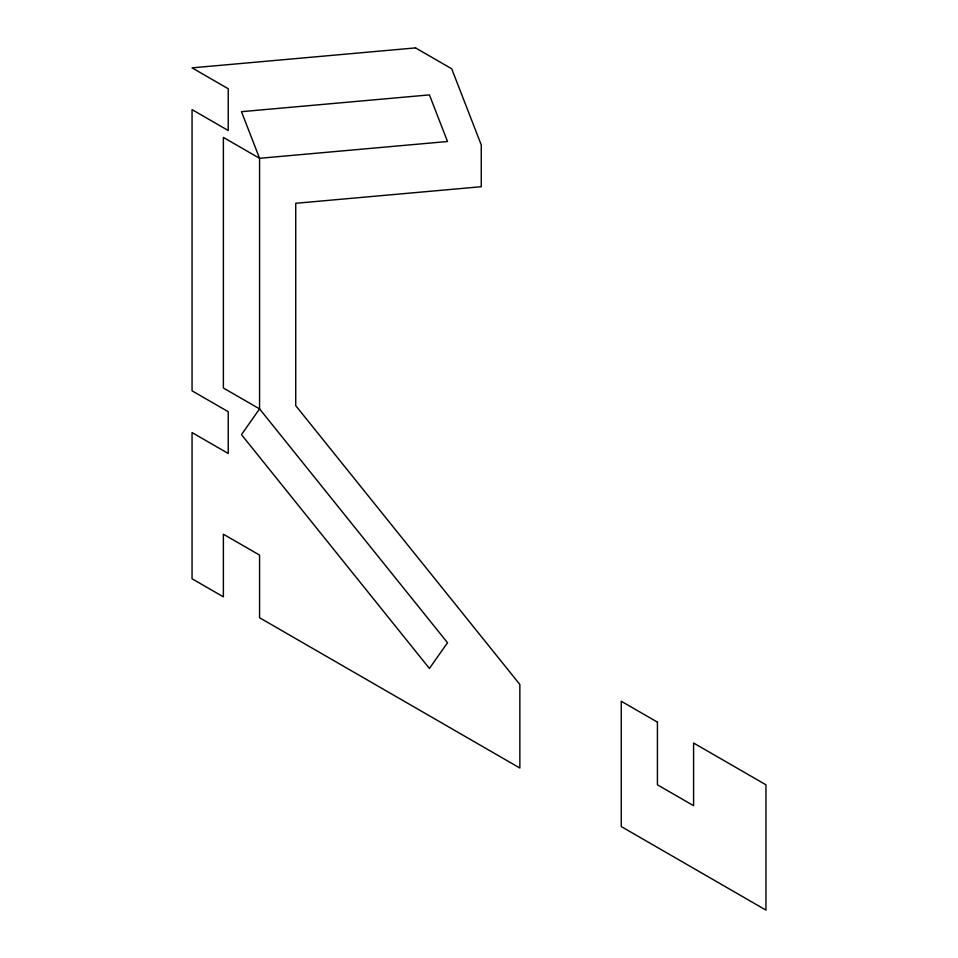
<?xml version="1.0" encoding="UTF-8"?>
<svg xmlns="http://www.w3.org/2000/svg" width="958" height="958" viewBox="0 0 958 958"><rect width="100%" height="100%" fill="white"/><g stroke="black" fill="none" stroke-linecap="round" stroke-linejoin="round"><path stroke-width="1.44" d="M259.558 408.898L241.476 434.633L429.424 668.456L447.518 642.722L259.558 408.898L223.382 388.014L223.382 137.413L259.558 158.298L447.518 141.509L429.424 94.89L241.476 111.679L259.558 158.298L259.558 408.898M415.533 47.9L192.055 67.862L228.232 88.747L228.232 130.516L192.055 109.631L192.055 390.816L228.232 411.701L228.232 453.469L192.055 432.585L192.055 578.776L223.382 596.858L223.382 534.205L259.558 555.089L259.558 617.742L519.859 768.029L519.859 684.491L295.735 405.665L295.735 203.288L481.263 186.714L481.263 144.945L451.709 68.784L415.533 47.9M657.428 722.14L621.251 701.256L621.251 826.562L765.945 910.1L765.945 784.794L693.592 743.025L693.592 805.678L657.428 784.794L657.428 722.14"/></g></svg>
